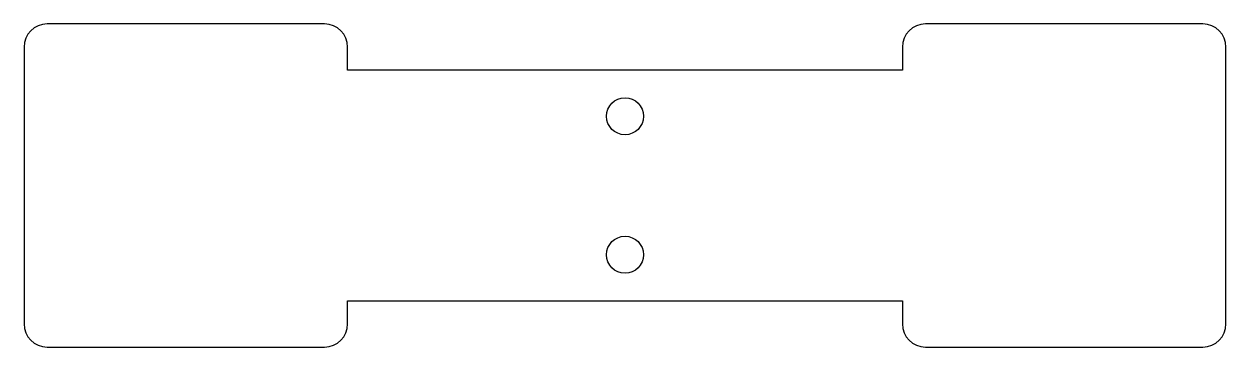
# Model space of a CAD drawing. Header units: millimetres. Extents: x -26 to 26, y -7 to 7.
import ezdxf

# ---------------------------------------------------------------- set-up
doc = ezdxf.new("R2010")
doc.units = ezdxf.units.MM

msp = doc.modelspace()

# ---------------------------------------------------------------- linework, layer by layer
at = {"color": 7, "linetype": 'Continuous', "lineweight": 25}
for p, q in [((-13, 7), (-25, 7)), ((25, 7), (13, 7)), ((-26, 6), (-26, -6)), ((-12, 5), (-12, 6)), ((12, 6), (12, 5)), ((26, -6), (26, 6)), ((12, 5), (-12, 5)), ((-12, -6), (-12, -5)), ((-12, -5), (12, -5)), ((12, -5), (12, -6)), ((-25, -7), (-13, -7)), ((13, -7), (25, -7))]:
    msp.add_line(p, q, dxfattribs=at)
for centre in [(0, 3), (0, -3)]:
    msp.add_circle(centre, 0.8, dxfattribs=at)
for centre, start, end in [((-25, 6), 90, 180), ((-13, 6), 0, 90), ((13, 6), 90, 180), ((25, 6), 0, 90), ((-25, -6), 180, 270), ((-13, -6), 270, 0), ((13, -6), 180, 270), ((25, -6), 270, 0)]:
    msp.add_arc(centre, 1, start, end, dxfattribs=at)

doc.saveas('drawing.dxf')
